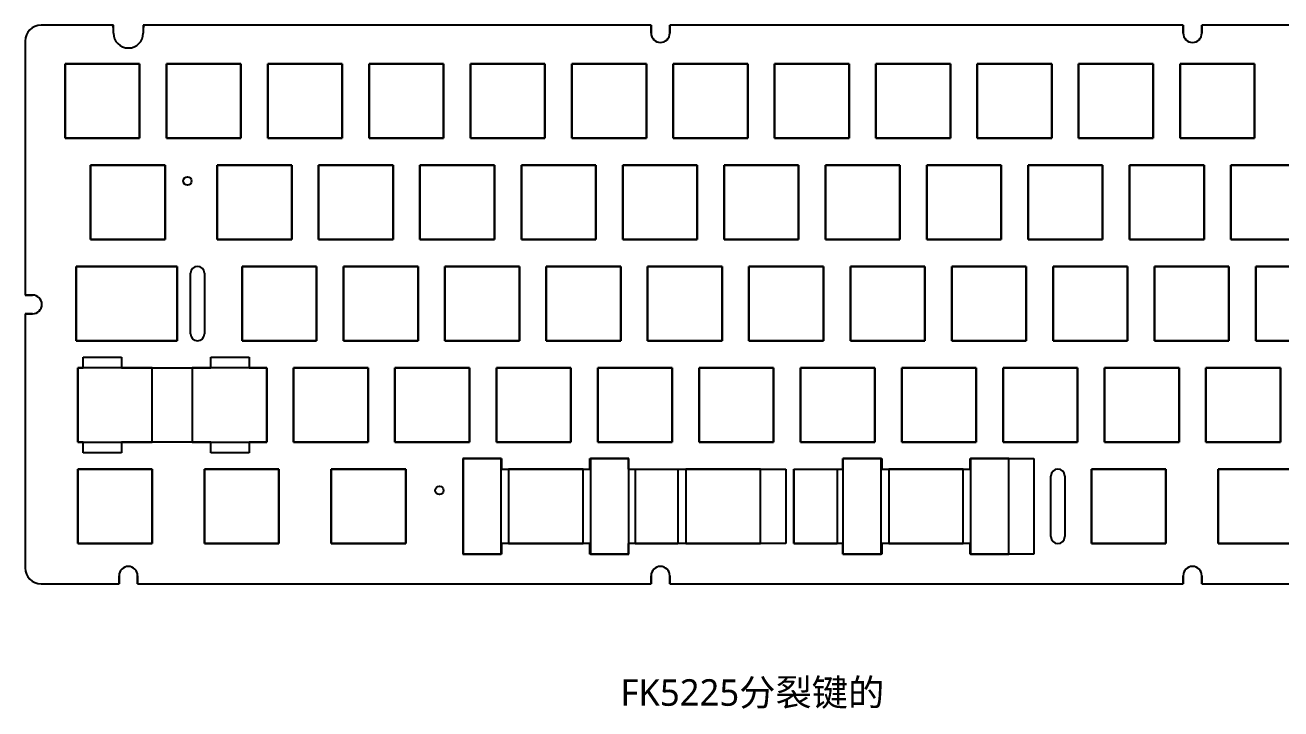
# Model space of a CAD drawing. Header units: millimetres. Extents: x 2067 to 4080, y 730 to 1247.
# Drawn here: x 2076.4 to 2312.4, y 896 to 1024.5 of the extents above; entities that cross this region are included whole.
import ezdxf

# ---------------------------------------------------------------- set-up
doc = ezdxf.new("R2010")
doc.units = ezdxf.units.MM
doc.linetypes.add('HIDDEN', pattern=[9.525, 6.35, -3.175])
doc.layers.add('DEFAULT_2', color=8, linetype='HIDDEN')
doc.layers.add('dim', color=82, linetype='Continuous', lineweight=9)
doc.styles.add('ROMANC', font='romanc.shx', dxfattribs={"bigfont": 'gbcbig.shx'})

# ---------------------------------------------------------------- blocks, each defined once
blk = doc.blocks.new('A$C16496DF1')
at = {"color": 7, "linetype": 'Continuous'}
blk.add_line((16.6, 130.626), (3, 130.626), dxfattribs=at)
at = {"color": 1, "linetype": 'Continuous'}
for p, q in [((16.6, 129.126), (16.6, 130.626)), ((16.6, 129.126), (16.6, 130.626)), ((22.2, 130.626), (22.2, 129.126)), ((22.2, 130.626), (22.2, 129.126)), ((31.1, 72.576), (31.1, 83.976)), ((33.7, 83.976), (33.7, 72.576)), ((192.8, 34.476), (192.8, 45.876)), ((195.4, 45.876), (195.4, 34.476))]:
    blk.add_line(p, q, dxfattribs=at)
at = {"color": 7, "linetype": 'Continuous', "lineweight": 25}
for p, q in [((117.65, 130.626), (22.2, 130.626)), ((117.65, 130.626), (117.65, 129.126)), ((217.65, 130.626), (121.15, 130.626)), ((121.15, 129.126), (121.15, 130.626)), ((217.65, 130.626), (217.65, 129.126)), ((317.65, 130.626), (221.15, 130.626)), ((221.15, 129.126), (221.15, 130.626)), ((0, 127.626), (0, 79.876)), ((21.5, 123.376), (7.5, 123.376)), ((7.5, 123.376), (7.5, 109.376)), ((7.5, 123.376), (7.5, 109.376)), ((21.5, 123.376), (7.5, 123.376)), ((21.5, 109.376), (21.5, 123.376)), ((21.5, 109.376), (21.5, 123.376)), ((40.55, 123.376), (26.55, 123.376)), ((26.55, 123.376), (26.55, 109.376)), ((26.55, 123.376), (26.55, 109.376)), ((40.55, 123.376), (26.55, 123.376)), ((40.55, 109.376), (40.55, 123.376)), ((40.55, 109.376), (40.55, 123.376)), ((45.6, 123.376), (45.6, 109.376)), ((59.6, 123.376), (45.6, 123.376)), ((59.6, 109.376), (59.6, 123.376)), ((64.65, 123.376), (64.65, 109.376)), ((78.65, 123.376), (64.65, 123.376)), ((78.65, 109.376), (78.65, 123.376)), ((83.7, 123.376), (83.7, 109.376)), ((97.7, 123.376), (83.7, 123.376)), ((97.7, 109.376), (97.7, 123.376)), ((102.75, 123.376), (102.75, 109.376)), ((116.75, 123.376), (102.75, 123.376)), ((116.75, 109.376), (116.75, 123.376)), ((121.8, 123.376), (121.8, 109.376)), ((135.8, 123.376), (121.8, 123.376)), ((135.8, 109.376), (135.8, 123.376)), ((140.85, 123.376), (140.85, 109.376)), ((154.85, 123.376), (140.85, 123.376)), ((154.85, 109.376), (154.85, 123.376)), ((159.9, 123.376), (159.9, 109.376)), ((173.9, 123.376), (159.9, 123.376)), ((173.9, 109.376), (173.9, 123.376)), ((178.95, 123.376), (178.95, 109.376)), ((192.95, 123.376), (178.95, 123.376)), ((192.95, 109.376), (192.95, 123.376)), ((198, 123.376), (198, 109.376)), ((212, 123.376), (198, 123.376)), ((212, 109.376), (212, 123.376)), ((217.05, 123.376), (217.05, 109.376)), ((231.05, 123.376), (217.05, 123.376)), ((231.05, 109.376), (231.05, 123.376)), ((7.5, 109.376), (21.5, 109.376)), ((7.5, 109.376), (21.5, 109.376)), ((26.55, 109.376), (40.55, 109.376)), ((26.55, 109.376), (40.55, 109.376)), ((45.6, 109.376), (59.6, 109.376)), ((64.65, 109.376), (78.65, 109.376)), ((83.7, 109.376), (97.7, 109.376)), ((102.75, 109.376), (116.75, 109.376)), ((121.8, 109.376), (135.8, 109.376)), ((140.85, 109.376), (154.85, 109.376)), ((159.9, 109.376), (173.9, 109.376)), ((178.95, 109.376), (192.95, 109.376)), ((198, 109.376), (212, 109.376)), ((217.05, 109.376), (231.05, 109.376)), ((12.3, 104.326), (12.3, 90.326)), ((26.3, 104.326), (12.3, 104.326)), ((26.3, 90.326), (26.3, 104.326)), ((36.11, 104.326), (36.11, 90.326)), ((50.11, 104.326), (36.11, 104.326)), ((50.11, 90.326), (50.11, 104.326)), ((55.16, 104.326), (55.16, 90.326)), ((69.16, 104.326), (55.16, 104.326)), ((69.16, 90.326), (69.16, 104.326)), ((74.21, 104.326), (74.21, 90.326)), ((88.21, 104.326), (74.21, 104.326)), ((88.21, 90.326), (88.21, 104.326)), ((93.26, 104.326), (93.26, 90.326)), ((107.26, 104.326), (93.26, 104.326)), ((107.26, 90.326), (107.26, 104.326)), ((112.31, 104.326), (112.31, 90.326)), ((126.31, 104.326), (112.31, 104.326)), ((126.31, 90.326), (126.31, 104.326)), ((131.36, 104.326), (131.36, 90.326)), ((145.36, 104.326), (131.36, 104.326)), ((145.36, 90.326), (145.36, 104.326)), ((150.41, 104.326), (150.41, 90.326)), ((164.41, 104.326), (150.41, 104.326)), ((164.41, 90.326), (164.41, 104.326)), ((169.46, 104.326), (169.46, 90.326)), ((183.46, 104.326), (169.46, 104.326)), ((183.46, 90.326), (183.46, 104.326)), ((188.51, 104.326), (188.51, 90.326)), ((202.51, 104.326), (188.51, 104.326)), ((202.51, 90.326), (202.51, 104.326)), ((207.56, 104.326), (207.56, 90.326)), ((221.56, 104.326), (207.56, 104.326)), ((221.56, 90.326), (221.56, 104.326)), ((226.61, 104.326), (226.61, 90.326)), ((240.61, 104.326), (226.61, 104.326)), ((12.3, 90.326), (26.3, 90.326)), ((36.11, 90.326), (50.11, 90.326)), ((55.16, 90.326), (69.16, 90.326)), ((74.21, 90.326), (88.21, 90.326)), ((93.26, 90.326), (107.26, 90.326)), ((112.31, 90.326), (126.31, 90.326)), ((131.36, 90.326), (145.36, 90.326)), ((150.41, 90.326), (164.41, 90.326)), ((169.46, 90.326), (183.46, 90.326)), ((188.51, 90.326), (202.51, 90.326)), ((207.56, 90.326), (221.56, 90.326)), ((226.61, 90.326), (240.61, 90.326)), ((9.6, 85.276), (9.6, 71.276)), ((28.6, 85.276), (9.6, 85.276)), ((28.6, 71.276), (28.6, 85.276)), ((40.79, 85.276), (40.79, 71.276)), ((54.79, 85.276), (40.79, 85.276)), ((54.79, 71.276), (54.79, 85.276)), ((59.84, 85.276), (59.84, 71.276)), ((73.84, 85.276), (59.84, 85.276)), ((73.84, 71.276), (73.84, 85.276)), ((78.89, 85.276), (78.89, 71.276)), ((92.89, 85.276), (78.89, 85.276)), ((92.89, 71.276), (92.89, 85.276)), ((97.94, 85.276), (97.94, 71.276)), ((111.94, 85.276), (97.94, 85.276)), ((111.94, 71.276), (111.94, 85.276)), ((116.99, 85.276), (116.99, 71.276)), ((130.99, 85.276), (116.99, 85.276)), ((130.99, 71.276), (130.99, 85.276)), ((136.04, 85.276), (136.04, 71.276)), ((150.04, 85.276), (136.04, 85.276)), ((150.04, 71.276), (150.04, 85.276)), ((155.09, 85.276), (155.09, 71.276)), ((169.09, 85.276), (155.09, 85.276)), ((169.09, 71.276), (169.09, 85.276)), ((174.14, 85.276), (174.14, 71.276)), ((188.14, 85.276), (174.14, 85.276)), ((188.14, 71.276), (188.14, 85.276)), ((193.19, 85.276), (193.19, 71.276)), ((207.19, 85.276), (193.19, 85.276)), ((207.19, 71.276), (207.19, 85.276)), ((212.24, 85.276), (212.24, 71.276)), ((226.24, 85.276), (212.24, 85.276)), ((226.24, 71.276), (226.24, 85.276)), ((231.29, 85.276), (231.29, 71.276)), ((245.29, 85.276), (231.29, 85.276)), ((1.4, 79.876), (0, 79.876)), ((0, 76.376), (1.4, 76.376)), ((0, 76.376), (0, 28.626)), ((9.6, 71.276), (28.6, 71.276)), ((40.79, 71.276), (54.79, 71.276)), ((59.84, 71.276), (73.84, 71.276)), ((78.89, 71.276), (92.89, 71.276)), ((97.94, 71.276), (111.94, 71.276)), ((116.99, 71.276), (130.99, 71.276)), ((136.04, 71.276), (150.04, 71.276)), ((155.09, 71.276), (169.09, 71.276)), ((174.14, 71.276), (188.14, 71.276)), ((193.19, 71.276), (207.19, 71.276)), ((212.24, 71.276), (226.24, 71.276)), ((231.29, 71.276), (245.29, 71.276)), ((9.9, 66.226), (9.9, 52.226)), ((23.9, 66.226), (9.9, 66.226)), ((23.9, 52.226), (23.9, 66.226)), ((31.41, 66.226), (31.41, 52.226)), ((45.41, 66.226), (31.41, 66.226)), ((45.41, 52.226), (45.41, 66.226)), ((50.46, 66.226), (50.46, 52.226)), ((64.46, 66.226), (50.46, 66.226)), ((64.46, 52.226), (64.46, 66.226)), ((69.51, 66.226), (69.51, 52.226)), ((83.51, 66.226), (69.51, 66.226)), ((83.51, 52.226), (83.51, 66.226)), ((88.56, 66.226), (88.56, 52.226)), ((102.56, 66.226), (88.56, 66.226)), ((102.56, 52.226), (102.56, 66.226)), ((107.61, 66.226), (107.61, 52.226)), ((121.61, 66.226), (107.61, 66.226)), ((121.61, 52.226), (121.61, 66.226)), ((126.66, 66.226), (126.66, 52.226)), ((140.66, 66.226), (126.66, 66.226)), ((140.66, 52.226), (140.66, 66.226)), ((145.71, 66.226), (145.71, 52.226)), ((159.71, 66.226), (145.71, 66.226)), ((159.71, 52.226), (159.71, 66.226)), ((164.76, 66.226), (164.76, 52.226)), ((178.76, 66.226), (164.76, 66.226)), ((178.76, 52.226), (178.76, 66.226)), ((183.81, 66.226), (183.81, 52.226)), ((197.81, 66.226), (183.81, 66.226)), ((197.81, 52.226), (197.81, 66.226)), ((202.86, 66.226), (202.86, 52.226)), ((216.86, 66.226), (202.86, 66.226)), ((216.86, 52.226), (216.86, 66.226)), ((221.91, 66.226), (221.91, 52.226)), ((235.91, 66.226), (221.91, 66.226)), ((235.91, 52.226), (235.91, 66.226)), ((9.9, 52.226), (23.9, 52.226)), ((31.41, 52.226), (45.41, 52.226)), ((50.46, 52.226), (64.46, 52.226)), ((69.51, 52.226), (83.51, 52.226)), ((88.56, 52.226), (102.56, 52.226)), ((107.61, 52.226), (121.61, 52.226)), ((126.66, 52.226), (140.66, 52.226)), ((145.71, 52.226), (159.71, 52.226)), ((164.76, 52.226), (178.76, 52.226)), ((183.81, 52.226), (197.81, 52.226)), ((202.86, 52.226), (216.86, 52.226)), ((221.91, 52.226), (235.91, 52.226)), ((82.26, 49.176), (82.26, 31.176)), ((89.46, 49.176), (82.26, 49.176)), ((89.46, 31.176), (89.46, 49.176)), ((106.26, 49.176), (106.26, 31.176)), ((113.46, 49.176), (106.26, 49.176)), ((113.46, 31.176), (113.46, 49.176)), ((153.7, 49.176), (153.7, 31.176)), ((160.9, 49.176), (153.7, 49.176)), ((160.9, 31.176), (160.9, 49.176)), ((177.7, 49.176), (177.7, 31.176)), ((184.9, 49.176), (177.7, 49.176)), ((184.9, 31.176), (184.9, 49.176)), ((9.9, 47.176), (9.9, 33.176)), ((23.9, 47.176), (9.9, 47.176)), ((23.9, 33.176), (23.9, 47.176)), ((33.71, 47.176), (33.71, 33.176)), ((47.71, 47.176), (33.71, 47.176)), ((47.71, 33.176), (47.71, 47.176)), ((57.52, 47.176), (57.52, 33.176)), ((71.52, 47.176), (57.52, 47.176)), ((71.52, 33.176), (71.52, 47.176)), ((90.86, 47.176), (90.86, 33.176)), ((104.86, 47.176), (90.86, 47.176)), ((104.86, 33.176), (104.86, 47.176)), ((124.2, 47.176), (124.2, 33.176)), ((138.2, 47.176), (124.2, 47.176)), ((138.2, 33.176), (138.2, 47.176)), ((162.3, 47.176), (162.3, 33.176)), ((176.3, 47.176), (162.3, 47.176)), ((176.3, 33.176), (176.3, 47.176)), ((200.4, 47.176), (200.4, 33.176)), ((214.4, 47.176), (200.4, 47.176)), ((214.4, 33.176), (214.4, 47.176)), ((224.21, 47.176), (224.21, 33.176)), ((238.21, 47.176), (224.21, 47.176)), ((9.9, 33.176), (23.9, 33.176)), ((33.71, 33.176), (47.71, 33.176)), ((57.52, 33.176), (71.52, 33.176)), ((90.86, 33.176), (104.86, 33.176)), ((124.2, 33.176), (138.2, 33.176)), ((162.3, 33.176), (176.3, 33.176)), ((200.4, 33.176), (214.4, 33.176)), ((224.21, 33.176), (238.21, 33.176)), ((82.26, 31.176), (89.46, 31.176)), ((106.26, 31.176), (113.46, 31.176)), ((153.7, 31.176), (160.9, 31.176)), ((177.7, 31.176), (184.9, 31.176)), ((17.65, 27.126), (17.65, 25.626)), ((21.15, 25.626), (21.15, 27.126)), ((117.65, 27.126), (117.65, 25.626)), ((121.15, 25.626), (121.15, 27.126)), ((217.65, 27.126), (217.65, 25.626)), ((221.15, 25.626), (221.15, 27.126)), ((3, 25.626), (17.65, 25.626)), ((21.15, 25.626), (117.65, 25.626)), ((121.15, 25.626), (217.65, 25.626)), ((221.15, 25.626), (316.6, 25.626))]:
    blk.add_line(p, q, dxfattribs=at)
at = {"color": 6, "linetype": 'Continuous', "lineweight": 25}
for p, q in [((114.63, 47.176), (114.63, 33.176)), ((122.7, 47.176), (122.7, 33.176)), ((144.46, 47.176), (144.46, 33.176)), ((152.63, 47.176), (152.63, 33.176))]:
    blk.add_line(p, q, dxfattribs=at)
at = {"color": 6}
for p, q in [((114.63, 47.176), (122.7, 47.176)), ((144.46, 47.176), (152.63, 47.176)), ((114.63, 33.176), (122.7, 33.176)), ((144.46, 33.176), (152.63, 33.176))]:
    blk.add_line(p, q, dxfattribs=at)
at = {"color": 1, "linetype": 'Continuous'}
for centre in [(30.5, 101.326), (77.86, 43.176)]:
    blk.add_circle(centre, 0.8, dxfattribs=at)
at = {"color": 7, "linetype": 'Continuous'}
blk.add_arc((3, 127.626), 3, 90, 180, dxfattribs=at)
at = {"color": 7, "linetype": 'Continuous', "lineweight": 25}
for centre, radius, start, end in [((3, 127.626), 3, 90, 180), ((3, 127.626), 3, 90, 180), ((119.4, 129.126), 1.75, 180, 0), ((219.4, 129.126), 1.75, 180, 0), ((1.4, 78.126), 1.75, 270, 90), ((3, 28.626), 3, 180, 270), ((19.4, 27.126), 1.75, 0, 180), ((119.4, 27.126), 1.75, 0, 180), ((219.4, 27.126), 1.75, 0, 180)]:
    blk.add_arc(centre, radius, start, end, dxfattribs=at)
at = {"color": 1, "linetype": 'Continuous'}
for centre, radius, start, end in [((19.4, 129.126), 2.8, 180, 0), ((32.4, 83.976), 1.3, 0, 180), ((32.4, 72.576), 1.3, 180, 0), ((194.1, 45.876), 1.3, 0, 180), ((194.1, 34.476), 1.3, 180, 0)]:
    blk.add_arc(centre, radius, start, end, dxfattribs=at)
at = {"layer": 'DEFAULT_2', "color": 2, "linetype": 'Continuous', "lineweight": 25}
for p, q in [((124.2, 47.176), (124.2, 33.176)), ((138.2, 47.176), (124.2, 47.176)), ((138.2, 33.176), (138.2, 47.176)), ((124.2, 33.176), (138.2, 33.176))]:
    blk.add_line(p, q, dxfattribs=at)
at = {"layer": 'dim', "color": 42, "insert": (111.889, 7.686), "char_height": 5, "attachment_point": 1, "style": 'ROMANC'}
blk.add_mtext('{\\fMicrosoft YaHei|b0|i0|c134|p34;FK5225分裂键的}', dxfattribs=at)

msp = doc.modelspace()

# ---------------------------------------------------------------- linework, layer by layer
at = {"color": 2, "linetype": 'Continuous'}
for p, q in [((2092.502, 1024.52), (2079.402, 1024.52)), ((2194.052, 1024.52), (2099.102, 1024.52)), ((2194.052, 1023.02), (2194.052, 1024.52)), ((2197.552, 1024.52), (2197.552, 1023.02)), ((2294.052, 1024.52), (2197.552, 1024.52)), ((2294.052, 1023.02), (2294.052, 1024.52)), ((2297.552, 1024.52), (2297.552, 1023.02)), ((2394.052, 1024.52), (2297.552, 1024.52)), ((2093.002, 1023.02), (2093.002, 1024.02)), ((2098.602, 1024.02), (2098.602, 1023.02)), ((2076.402, 1021.52), (2076.402, 973.77)), ((2083.902, 1003.27), (2083.902, 1017.27)), ((2083.902, 1017.27), (2097.902, 1017.27)), ((2097.902, 1017.27), (2097.902, 1003.27)), ((2102.952, 1003.27), (2102.952, 1017.27)), ((2102.952, 1017.27), (2116.952, 1017.27)), ((2116.952, 1017.27), (2116.952, 1003.27)), ((2122.002, 1003.27), (2122.002, 1017.27)), ((2122.002, 1017.27), (2136.002, 1017.27)), ((2136.002, 1017.27), (2136.002, 1003.27)), ((2141.052, 1003.27), (2141.052, 1017.27)), ((2141.052, 1017.27), (2155.052, 1017.27)), ((2155.052, 1017.27), (2155.052, 1003.27)), ((2160.102, 1003.27), (2160.102, 1017.27)), ((2160.102, 1017.27), (2174.102, 1017.27)), ((2174.102, 1017.27), (2174.102, 1003.27)), ((2179.152, 1003.27), (2179.152, 1017.27)), ((2179.152, 1017.27), (2193.152, 1017.27)), ((2193.152, 1017.27), (2193.152, 1003.27)), ((2198.202, 1003.27), (2198.202, 1017.27)), ((2198.202, 1017.27), (2212.202, 1017.27)), ((2212.202, 1017.27), (2212.202, 1003.27)), ((2217.252, 1003.27), (2217.252, 1017.27)), ((2217.252, 1017.27), (2231.252, 1017.27)), ((2231.252, 1017.27), (2231.252, 1003.27)), ((2236.302, 1003.27), (2236.302, 1017.27)), ((2236.302, 1017.27), (2250.302, 1017.27)), ((2250.302, 1017.27), (2250.302, 1003.27)), ((2255.352, 1003.27), (2255.352, 1017.27)), ((2255.352, 1017.27), (2269.352, 1017.27)), ((2269.352, 1017.27), (2269.352, 1003.27)), ((2274.402, 1003.27), (2274.402, 1017.27)), ((2274.402, 1017.27), (2288.402, 1017.27)), ((2288.402, 1017.27), (2288.402, 1003.27)), ((2293.452, 1003.27), (2293.452, 1017.27)), ((2293.452, 1017.27), (2307.452, 1017.27)), ((2307.452, 1017.27), (2307.452, 1003.27)), ((2097.902, 1003.27), (2083.902, 1003.27)), ((2116.952, 1003.27), (2102.952, 1003.27)), ((2136.002, 1003.27), (2122.002, 1003.27)), ((2155.052, 1003.27), (2141.052, 1003.27)), ((2174.102, 1003.27), (2160.102, 1003.27)), ((2193.152, 1003.27), (2179.152, 1003.27)), ((2212.202, 1003.27), (2198.202, 1003.27)), ((2231.252, 1003.27), (2217.252, 1003.27)), ((2250.302, 1003.27), (2236.302, 1003.27)), ((2269.352, 1003.27), (2255.352, 1003.27)), ((2288.402, 1003.27), (2274.402, 1003.27)), ((2307.452, 1003.27), (2293.452, 1003.27)), ((2088.702, 984.22), (2088.702, 998.22)), ((2088.702, 998.22), (2102.702, 998.22)), ((2102.702, 998.22), (2102.702, 984.22)), ((2112.512, 984.22), (2112.512, 998.22)), ((2112.512, 998.22), (2126.512, 998.22)), ((2126.512, 998.22), (2126.512, 984.22)), ((2131.562, 984.22), (2131.562, 998.22)), ((2131.562, 998.22), (2145.562, 998.22)), ((2145.562, 998.22), (2145.562, 984.22)), ((2150.612, 984.22), (2150.612, 998.22)), ((2150.612, 998.22), (2164.612, 998.22)), ((2164.612, 998.22), (2164.612, 984.22)), ((2169.662, 984.22), (2169.662, 998.22)), ((2169.662, 998.22), (2183.662, 998.22)), ((2183.662, 998.22), (2183.662, 984.22)), ((2188.712, 984.22), (2188.712, 998.22)), ((2188.712, 998.22), (2202.712, 998.22)), ((2202.712, 998.22), (2202.712, 984.22)), ((2207.762, 984.22), (2207.762, 998.22)), ((2207.762, 998.22), (2221.762, 998.22)), ((2221.762, 998.22), (2221.762, 984.22)), ((2226.812, 984.22), (2226.812, 998.22)), ((2226.812, 998.22), (2240.812, 998.22)), ((2240.812, 998.22), (2240.812, 984.22)), ((2245.862, 984.22), (2245.862, 998.22)), ((2245.862, 998.22), (2259.862, 998.22)), ((2259.862, 998.22), (2259.862, 984.22)), ((2264.912, 984.22), (2264.912, 998.22)), ((2264.912, 998.22), (2278.912, 998.22)), ((2278.912, 998.22), (2278.912, 984.22)), ((2283.962, 998.22), (2297.962, 998.22)), ((2283.962, 984.22), (2283.962, 998.22)), ((2297.962, 998.22), (2297.962, 984.22)), ((2303.012, 998.22), (2317.012, 998.22)), ((2303.012, 984.22), (2303.012, 998.22)), ((2102.702, 984.22), (2088.702, 984.22)), ((2126.512, 984.22), (2112.512, 984.22)), ((2145.562, 984.22), (2131.562, 984.22)), ((2164.612, 984.22), (2150.612, 984.22)), ((2183.662, 984.22), (2169.662, 984.22)), ((2202.712, 984.22), (2188.712, 984.22)), ((2221.762, 984.22), (2207.762, 984.22)), ((2240.812, 984.22), (2226.812, 984.22)), ((2259.862, 984.22), (2245.862, 984.22)), ((2278.912, 984.22), (2264.912, 984.22)), ((2297.962, 984.22), (2283.962, 984.22)), ((2317.012, 984.22), (2303.012, 984.22)), ((2086.002, 965.17), (2086.002, 979.17)), ((2086.002, 979.17), (2105.002, 979.17)), ((2105.002, 979.17), (2105.002, 965.17)), ((2107.502, 966.47), (2107.502, 977.87)), ((2110.102, 977.87), (2110.102, 966.47)), ((2117.192, 965.17), (2117.192, 979.17)), ((2117.192, 979.17), (2131.192, 979.17)), ((2131.192, 979.17), (2131.192, 965.17)), ((2136.242, 965.17), (2136.242, 979.17)), ((2136.242, 979.17), (2150.242, 979.17)), ((2150.242, 979.17), (2150.242, 965.17)), ((2155.292, 965.17), (2155.292, 979.17)), ((2155.292, 979.17), (2169.292, 979.17)), ((2169.292, 979.17), (2169.292, 965.17)), ((2174.342, 965.17), (2174.342, 979.17)), ((2174.342, 979.17), (2188.342, 979.17)), ((2188.342, 979.17), (2188.342, 965.17)), ((2193.392, 965.17), (2193.392, 979.17)), ((2193.392, 979.17), (2207.392, 979.17)), ((2207.392, 979.17), (2207.392, 965.17)), ((2212.442, 965.17), (2212.442, 979.17)), ((2212.442, 979.17), (2226.442, 979.17)), ((2226.442, 979.17), (2226.442, 965.17)), ((2231.492, 965.17), (2231.492, 979.17)), ((2231.492, 979.17), (2245.492, 979.17)), ((2245.492, 979.17), (2245.492, 965.17)), ((2250.542, 965.17), (2250.542, 979.17)), ((2250.542, 979.17), (2264.542, 979.17)), ((2264.542, 979.17), (2264.542, 965.17)), ((2269.592, 979.17), (2283.592, 979.17)), ((2269.592, 965.17), (2269.592, 979.17)), ((2283.592, 979.17), (2283.592, 965.17)), ((2288.642, 979.17), (2302.642, 979.17)), ((2288.642, 965.17), (2288.642, 979.17)), ((2302.642, 979.17), (2302.642, 965.17)), ((2307.692, 979.17), (2321.692, 979.17)), ((2307.692, 965.17), (2307.692, 979.17)), ((2076.402, 973.77), (2077.802, 973.77)), ((2076.402, 970.27), (2076.402, 922.52)), ((2077.802, 970.27), (2076.402, 970.27)), ((2105.002, 965.17), (2086.002, 965.17)), ((2131.192, 965.17), (2117.192, 965.17)), ((2150.242, 965.17), (2136.242, 965.17)), ((2169.292, 965.17), (2155.292, 965.17)), ((2188.342, 965.17), (2174.342, 965.17)), ((2207.392, 965.17), (2193.392, 965.17)), ((2226.442, 965.17), (2212.442, 965.17)), ((2245.492, 965.17), (2231.492, 965.17)), ((2264.542, 965.17), (2250.542, 965.17)), ((2283.592, 965.17), (2269.592, 965.17)), ((2302.642, 965.17), (2288.642, 965.17)), ((2321.692, 965.17), (2307.692, 965.17)), ((2087.302, 960.12), (2087.302, 962.12)), ((2087.302, 962.12), (2094.502, 962.12)), ((2094.502, 962.12), (2094.502, 960.12)), ((2111.302, 960.12), (2111.302, 962.12)), ((2111.302, 962.12), (2118.502, 962.12)), ((2118.502, 962.12), (2118.502, 960.12)), ((2086.302, 946.12), (2086.302, 960.12)), ((2086.302, 960.12), (2087.302, 960.12)), ((2094.502, 960.12), (2111.302, 960.12)), ((2118.502, 960.12), (2121.812, 960.12)), ((2121.812, 960.12), (2121.812, 946.12)), ((2126.862, 946.12), (2126.862, 960.12)), ((2126.862, 960.12), (2140.862, 960.12)), ((2140.862, 960.12), (2140.862, 946.12)), ((2145.912, 946.12), (2145.912, 960.12)), ((2145.912, 960.12), (2159.912, 960.12)), ((2159.912, 960.12), (2159.912, 946.12)), ((2164.962, 946.12), (2164.962, 960.12)), ((2164.962, 960.12), (2178.962, 960.12)), ((2178.962, 960.12), (2178.962, 946.12)), ((2184.012, 946.12), (2184.012, 960.12)), ((2184.012, 960.12), (2198.012, 960.12)), ((2198.012, 960.12), (2198.012, 946.12)), ((2203.062, 946.12), (2203.062, 960.12)), ((2203.062, 960.12), (2217.062, 960.12)), ((2217.062, 960.12), (2217.062, 946.12)), ((2222.112, 946.12), (2222.112, 960.12)), ((2222.112, 960.12), (2236.112, 960.12)), ((2236.112, 960.12), (2236.112, 946.12)), ((2241.162, 960.12), (2255.162, 960.12)), ((2241.162, 946.12), (2241.162, 960.12)), ((2255.162, 960.12), (2255.162, 946.12)), ((2260.212, 960.12), (2274.212, 960.12)), ((2260.212, 946.12), (2260.212, 960.12)), ((2274.212, 960.12), (2274.212, 946.12)), ((2279.262, 960.12), (2293.262, 960.12)), ((2279.262, 946.12), (2279.262, 960.12)), ((2293.262, 960.12), (2293.262, 946.12)), ((2298.312, 960.12), (2312.312, 960.12)), ((2298.312, 946.12), (2298.312, 960.12)), ((2312.312, 960.12), (2312.312, 946.12)), ((2087.302, 946.12), (2086.302, 946.12)), ((2087.302, 944.12), (2087.302, 946.12)), ((2094.502, 944.12), (2087.302, 944.12)), ((2094.502, 946.12), (2094.502, 944.12)), ((2111.302, 946.12), (2094.502, 946.12)), ((2111.302, 944.12), (2111.302, 946.12)), ((2118.502, 944.12), (2111.302, 944.12)), ((2118.502, 946.12), (2118.502, 944.12)), ((2121.812, 946.12), (2118.502, 946.12)), ((2140.862, 946.12), (2126.862, 946.12)), ((2159.912, 946.12), (2145.912, 946.12)), ((2178.962, 946.12), (2164.962, 946.12)), ((2198.012, 946.12), (2184.012, 946.12)), ((2217.062, 946.12), (2203.062, 946.12)), ((2236.112, 946.12), (2222.112, 946.12)), ((2255.162, 946.12), (2241.162, 946.12)), ((2274.212, 946.12), (2260.212, 946.12)), ((2293.262, 946.12), (2279.262, 946.12)), ((2312.312, 946.12), (2298.312, 946.12)), ((2158.762, 925.07), (2158.762, 943.07)), ((2158.762, 943.07), (2165.962, 943.07)), ((2165.962, 943.07), (2165.962, 941.07)), ((2182.562, 941.07), (2182.562, 943.07)), ((2182.562, 943.07), (2189.762, 943.07)), ((2189.762, 943.07), (2189.762, 941.07)), ((2230.102, 943.07), (2237.402, 943.07)), ((2230.102, 941.07), (2230.102, 943.07)), ((2237.402, 943.07), (2237.402, 941.07)), ((2254.002, 943.07), (2265.962, 943.07)), ((2254.002, 941.07), (2254.002, 943.07)), ((2265.962, 943.07), (2265.962, 925.07)), ((2086.302, 927.07), (2086.302, 941.07)), ((2086.302, 941.07), (2100.302, 941.07)), ((2100.302, 941.07), (2100.302, 927.07)), ((2110.112, 927.07), (2110.112, 941.07)), ((2110.112, 941.07), (2124.112, 941.07)), ((2124.112, 941.07), (2124.112, 927.07)), ((2133.922, 927.07), (2133.922, 941.07)), ((2133.922, 941.07), (2147.922, 941.07)), ((2147.922, 941.07), (2147.922, 927.07)), ((2165.962, 941.07), (2182.562, 941.07)), ((2189.762, 941.07), (2219.362, 941.07)), ((2219.362, 941.07), (2219.362, 927.07)), ((2220.862, 927.07), (2220.862, 941.07)), ((2220.862, 941.07), (2230.102, 941.07)), ((2237.402, 941.07), (2254.002, 941.07)), ((2269.202, 928.37), (2269.202, 939.77)), ((2271.802, 939.77), (2271.802, 928.37)), ((2276.802, 941.07), (2290.802, 941.07)), ((2276.802, 927.07), (2276.802, 941.07)), ((2290.802, 941.07), (2290.802, 927.07)), ((2300.612, 941.07), (2314.612, 941.07)), ((2300.612, 927.07), (2300.612, 941.07)), ((2100.302, 927.07), (2086.302, 927.07)), ((2124.112, 927.07), (2110.112, 927.07)), ((2147.922, 927.07), (2133.922, 927.07)), ((2165.962, 927.07), (2165.962, 925.07)), ((2182.562, 927.07), (2165.962, 927.07)), ((2182.562, 925.07), (2182.562, 927.07)), ((2189.762, 927.07), (2189.762, 925.07)), ((2219.362, 927.07), (2189.762, 927.07)), ((2230.102, 927.07), (2220.862, 927.07)), ((2230.102, 925.07), (2230.102, 927.07)), ((2254.002, 927.07), (2237.402, 927.07)), ((2237.402, 927.07), (2237.402, 925.07)), ((2254.002, 925.07), (2254.002, 927.07)), ((2290.802, 927.07), (2276.802, 927.07)), ((2314.612, 927.07), (2300.612, 927.07)), ((2165.962, 925.07), (2158.762, 925.07)), ((2189.762, 925.07), (2182.562, 925.07)), ((2237.402, 925.07), (2230.102, 925.07)), ((2265.962, 925.07), (2254.002, 925.07)), ((2094.052, 919.52), (2094.052, 921.02)), ((2097.552, 921.02), (2097.552, 919.52)), ((2194.052, 919.52), (2194.052, 921.02)), ((2197.552, 921.02), (2197.552, 919.52)), ((2294.052, 919.52), (2294.052, 921.02)), ((2297.552, 921.02), (2297.552, 919.52)), ((2079.402, 919.52), (2094.052, 919.52)), ((2097.552, 919.52), (2194.052, 919.52)), ((2197.552, 919.52), (2294.052, 919.52)), ((2297.552, 919.52), (2393.002, 919.52))]:
    msp.add_line(p, q, dxfattribs=at)
for centre in [(2106.902, 995.22), (2154.262, 937.07)]:
    msp.add_circle(centre, 0.8, dxfattribs=at)
for centre, radius, start, end in [((2079.402, 1021.52), 3, 90, 180), ((2092.502, 1024.02), 0.5, 0, 90), ((2099.102, 1024.02), 0.5, 90, 180), ((2095.802, 1023.02), 2.8, 180, 0), ((2195.802, 1023.02), 1.75, 180, 0), ((2295.802, 1023.02), 1.75, 180, 0), ((2108.802, 977.87), 1.3, 0, 180), ((2077.802, 972.02), 1.75, 270, 90), ((2108.802, 966.47), 1.3, 180, 0), ((2270.502, 939.77), 1.3, 0, 180), ((2270.502, 928.37), 1.3, 180, 0), ((2079.402, 922.52), 3, 180, 270), ((2095.802, 921.02), 1.75, 0, 180), ((2195.802, 921.02), 1.75, 0, 180), ((2295.802, 921.02), 1.75, 0, 180)]:
    msp.add_arc(centre, radius, start, end, dxfattribs=at)

# ---------------------------------------------------------------- block references
msp.add_blockref('A$C16496DF1', (2076.402, 893.894))

doc.saveas('drawing.dxf')
